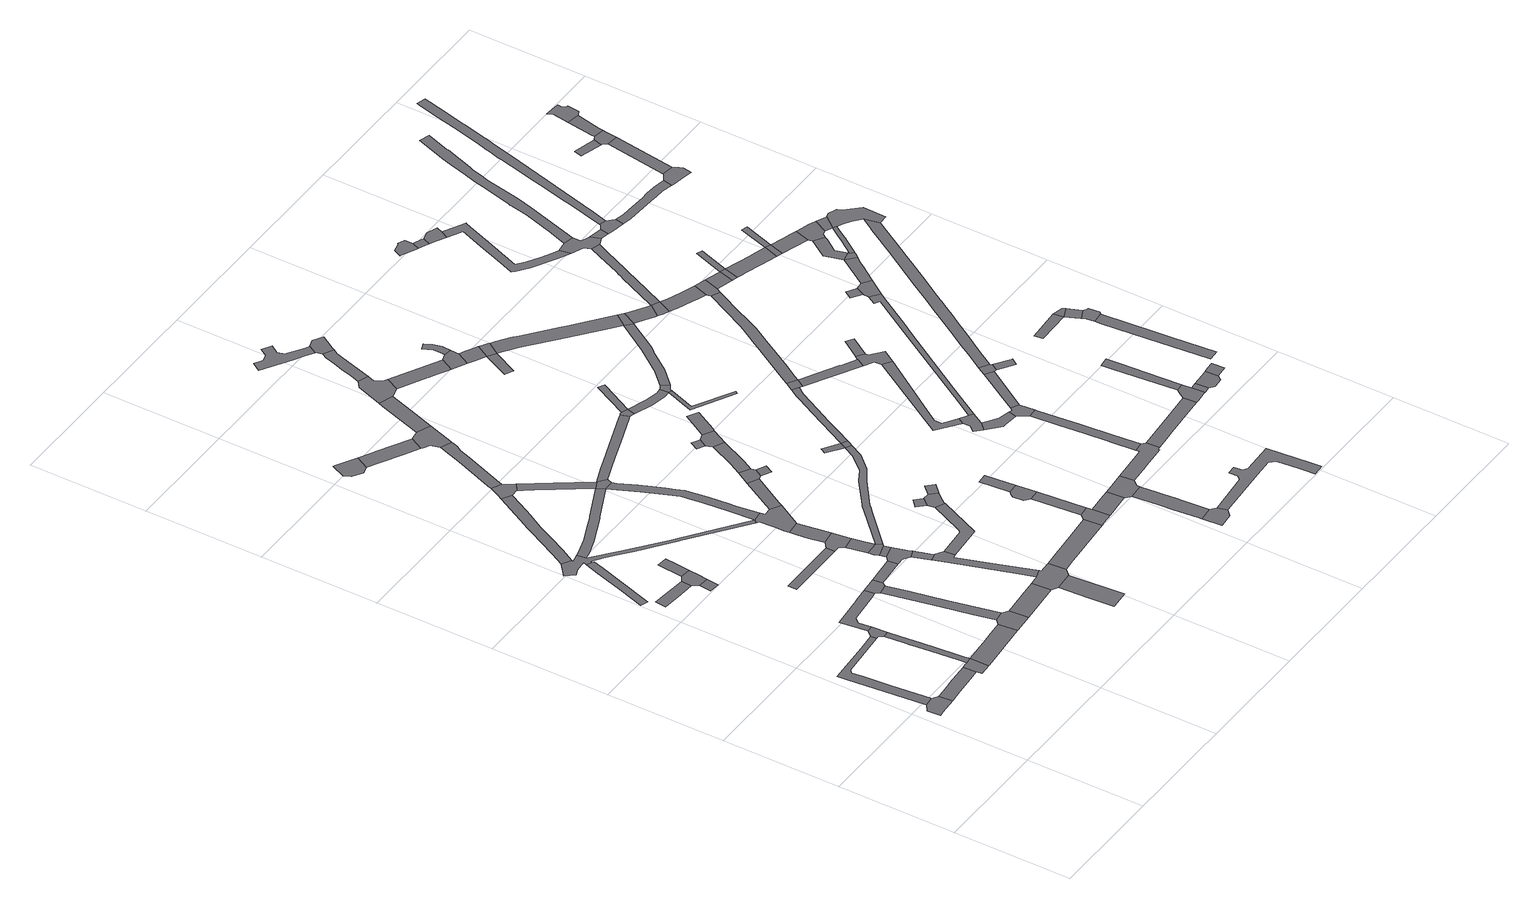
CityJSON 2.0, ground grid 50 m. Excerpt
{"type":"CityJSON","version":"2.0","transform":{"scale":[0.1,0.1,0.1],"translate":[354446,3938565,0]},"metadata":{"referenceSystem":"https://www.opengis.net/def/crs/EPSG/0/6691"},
"CityObjects":{
"road1":{"type":"Road","geometry":[{"type":"MultiSurface","lod":"1","boundaries":[[[0,1,2,3,4,5,6]]]}]},
"road2":{"type":"Road","attributes":{"RoadStructureAttribute.sectionType":"1"},"geometry":[{"type":"MultiSurface","lod":"1","boundaries":[[[7,8,9,10,4,3,11,12,13,14,15]]]}]},
"road3":{"type":"Road","attributes":{"RoadStructureAttribute.sectionType":"1"},"geometry":[{"type":"MultiSurface","lod":"1","boundaries":[[[16,17,18,19,20,6,5,21,22,23,24,25,26]]]}]},
"road4":{"type":"Road","geometry":[{"type":"MultiSurface","lod":"1","boundaries":[[[27,28,29,15,14,30,31,32]]]}]},
"road5":{"type":"Road","attributes":{"RoadStructureAttribute.sectionType":"1"},"geometry":[{"type":"MultiSurface","lod":"1","boundaries":[[[33,34,35,36,37,38,28,27,39,40,41,42,43,44]]]}]},
"road6":{"type":"Road","geometry":[{"type":"MultiSurface","lod":"1","boundaries":[[[45,44,43,46,47,16,26]]]}]},
"road7":{"type":"Road","attributes":{"RoadStructureAttribute.sectionType":"1"},"geometry":[{"type":"MultiSurface","lod":"1","boundaries":[[[48,49,50,51,52]]]}]},
"road8":{"type":"Road","attributes":{"RoadStructureAttribute.sectionType":"1"},"geometry":[{"type":"MultiSurface","lod":"1","boundaries":[[[53,54,55,56,57,58,59,60,61,62]]]}]},
"road9":{"type":"Road","attributes":{"RoadStructureAttribute.sectionType":"1"},"geometry":[{"type":"MultiSurface","lod":"1","boundaries":[[[63,64,65,66,67,68,69,70,27,32]]]}]},
"road10":{"type":"Road","attributes":{"RoadStructureAttribute.sectionType":"1"},"geometry":[{"type":"MultiSurface","lod":"1","boundaries":[[[71,72,73,74]]]}]},
"road11":{"type":"Road","attributes":{"RoadStructureAttribute.sectionType":"1"},"geometry":[{"type":"MultiSurface","lod":"1","boundaries":[[[46,75,76,77,78,79,80,81,82,83,84,47]]]}]},
"road12":{"type":"Road","geometry":[{"type":"MultiSurface","lod":"1","boundaries":[[[85,86,87,50,49,71,74]]]}]},
"road13":{"type":"Road","attributes":{"RoadStructureAttribute.sectionType":"1"},"geometry":[{"type":"MultiSurface","lod":"1","boundaries":[[[88,89,90,87,86]]]}]},
"road14":{"type":"Road","geometry":[{"type":"MultiSurface","lod":"1","boundaries":[[[91,92,93,66,65,94]]]}]},
"road15":{"type":"Road","attributes":{"RoadStructureAttribute.sectionType":"1"},"geometry":[{"type":"MultiSurface","lod":"1","boundaries":[[[95,96,97,93,92,98,99,100,101,102]]]}]},
"road16":{"type":"Road","attributes":{"RoadStructureAttribute.sectionType":"1"},"geometry":[{"type":"MultiSurface","lod":"1","boundaries":[[[103,104,105,106,107,108,109,110,111,112,113,114,115,116,117,118]]]}]},
"road17":{"type":"Road","geometry":[{"type":"MultiSurface","lod":"1","boundaries":[[[80,79,102,101,119,120]]]}]},
"road18":{"type":"Road","attributes":{"RoadStructureAttribute.sectionType":"1"},"geometry":[{"type":"MultiSurface","lod":"1","boundaries":[[[121,122,123,58,57,124,125,126,127,128,129,130,131,132,133,134,135,136,137,138,139,140,110,109,141]]]}]},
"road19":{"type":"Road","attributes":{"RoadStructureAttribute.sectionType":"1"},"geometry":[{"type":"MultiSurface","lod":"1","boundaries":[[[142,143,144,145]]]}]},
"road20":{"type":"Road","attributes":{"RoadStructureAttribute.sectionType":"1"},"geometry":[{"type":"MultiSurface","lod":"1","boundaries":[[[146,147,91,94,148]]]}]},
"road21":{"type":"Road","attributes":{"RoadStructureAttribute.sectionType":"1"},"geometry":[{"type":"MultiSurface","lod":"1","boundaries":[[[120,119,149,150]]]}]},
"road22":{"type":"Road","attributes":{"RoadStructureAttribute.sectionType":"1"},"geometry":[{"type":"MultiSurface","lod":"1","boundaries":[[[151,152,153,154,155,156,157,139,138,158,159,160,161,151,162,163,164,165,166,167,168,131,169,170,171,172,173,174,175,176,177,178,179,180,181,182,183]]]}]},
"road23":{"type":"Road","geometry":[{"type":"MultiSurface","lod":"1","boundaries":[[[184,185,186,187,188,189,190]]]}]},
"road24":{"type":"Road","geometry":[{"type":"MultiSurface","lod":"1","boundaries":[[[191,192,193,118,117,194,195]]]}]},
"road25":{"type":"Road","attributes":{"RoadStructureAttribute.sectionType":"1"},"geometry":[{"type":"MultiSurface","lod":"1","boundaries":[[[196,197,198,199,200]]]}]},
"road26":{"type":"Road","geometry":[{"type":"MultiSurface","lod":"1","boundaries":[[[149,201,202,203,204,205,206,207,150]]]}]},
"road27":{"type":"Road","attributes":{"RoadStructureAttribute.sectionType":"1"},"geometry":[{"type":"MultiSurface","lod":"1","boundaries":[[[208,209,207,206]]]}]},
"road28":{"type":"Road","geometry":[{"type":"MultiSurface","lod":"1","boundaries":[[[144,210,211,212,213,214,215,216,145]]]}]},
"road29":{"type":"Road","geometry":[{"type":"MultiSurface","lod":"1","boundaries":[[[217,218,219,220,209,208,221,222]]]}]},
"road30":{"type":"Road","attributes":{"RoadStructureAttribute.sectionType":"1"},"geometry":[{"type":"MultiSurface","lod":"1","boundaries":[[[223,212,211,224,217,222]]]}]},
"road31":{"type":"Road","geometry":[{"type":"MultiSurface","lod":"1","boundaries":[[[225,226,227,228,229,230,203,202]]]}]},
"road32":{"type":"Road","geometry":[{"type":"MultiSurface","lod":"1","boundaries":[[[200,199,231,232,233,234,235,236,237,146,148]]]}]},
"road33":{"type":"Road","attributes":{"RoadStructureAttribute.sectionType":"1"},"geometry":[{"type":"MultiSurface","lod":"1","boundaries":[[[238,239,240,241,242,243,244,227,226,245,246,247,236,235]]]}]},
"road34":{"type":"Road","attributes":{"RoadStructureAttribute.sectionType":"1"},"geometry":[{"type":"MultiSurface","lod":"1","boundaries":[[[248,249,216,215,250,251]]]}]},
"road35":{"type":"Road","attributes":{"RoadStructureAttribute.sectionType":"1"},"geometry":[{"type":"MultiSurface","lod":"1","boundaries":[[[252,253,254,152,255,256,195,194]]]}]},
"road36":{"type":"Road","attributes":{"RoadStructureAttribute.sectionType":"1"},"geometry":[{"type":"MultiSurface","lod":"1","boundaries":[[[257,258,259,260,261,262,188,187]]]}]},
"road37":{"type":"Road","attributes":{"RoadStructureAttribute.sectionType":"1"},"geometry":[{"type":"MultiSurface","lod":"1","boundaries":[[[263,264,265,266,267,268,269,270,271,272,273,274,192,191]]]}]},
"road38":{"type":"Road","geometry":[{"type":"MultiSurface","lod":"1","boundaries":[[[250,275,276,277,169,131,130,278,279,280,281,251]]]}]},
"road39":{"type":"Road","geometry":[{"type":"MultiSurface","lod":"1","boundaries":[[[282,255,152,151,183]]]}]},
"road40":{"type":"Road","geometry":[{"type":"MultiSurface","lod":"1","boundaries":[[[260,259,283,284,270,269,285,286,287,288]]]}]},
"road41":{"type":"Road","attributes":{"RoadStructureAttribute.sectionType":"1"},"geometry":[{"type":"MultiSurface","lod":"1","boundaries":[[[289,290,291,244,243,292,293]]]}]},
"road42":{"type":"Road","attributes":{"RoadStructureAttribute.sectionType":"1"},"geometry":[{"type":"MultiSurface","lod":"1","boundaries":[[[276,275,294,295,296]]]}]},
"road43":{"type":"Road","attributes":{"RoadStructureAttribute.sectionType":"1"},"geometry":[{"type":"MultiSurface","lod":"1","boundaries":[[[297,298,299,232,231,300,301,302]]]}]},
"road44":{"type":"Road","geometry":[{"type":"MultiSurface","lod":"1","boundaries":[[[303,304,305,296,295,306]]]}]},
"road45":{"type":"Road","attributes":{"RoadStructureAttribute.sectionType":"1"},"geometry":[{"type":"MultiSurface","lod":"1","boundaries":[[[287,307,308,309,310,288]]]}]},
"road46":{"type":"Road","attributes":{"RoadStructureAttribute.sectionType":"1"},"geometry":[{"type":"MultiSurface","lod":"1","boundaries":[[[221,311,312,313,314,315,316,317,318,319,320,321,322,323,324,325,326,327,222]]]}]},
"road47":{"type":"Road","geometry":[{"type":"MultiSurface","lod":"1","boundaries":[[[328,329,330,331]]]}]},
"road48":{"type":"Road","attributes":{"RoadStructureAttribute.sectionType":"1"},"geometry":[{"type":"MultiSurface","lod":"1","boundaries":[[[332,333,334,335,336,255,282,337,338,339,340,341,342,343]]]}]},
"road49":{"type":"Road","geometry":[{"type":"MultiSurface","lod":"1","boundaries":[[[344,345,303,306]]]}]},
"road50":{"type":"Road","geometry":[{"type":"MultiSurface","lod":"1","boundaries":[[[346,331,330,289,293,347,348,349]]]}]},
"road51":{"type":"Road","attributes":{"RoadStructureAttribute.sectionType":"1"},"geometry":[{"type":"MultiSurface","lod":"1","boundaries":[[[350,351,305,304,352,353,354,355]]]}]},
"road52":{"type":"Road","attributes":{"RoadStructureAttribute.sectionType":"1"},"geometry":[{"type":"MultiSurface","lod":"1","boundaries":[[[356,357,346,349]]]}]},
"road53":{"type":"Road","geometry":[{"type":"MultiSurface","lod":"1","boundaries":[[[358,359,360,361,362,297,302]]]}]},
"road54":{"type":"Road","geometry":[{"type":"MultiSurface","lod":"1","boundaries":[[[363,364,309,308,365,366,367,368,369]]]}]},
"road55":{"type":"Road","geometry":[{"type":"MultiSurface","lod":"1","boundaries":[[[370,371,372,373]]]}]},
"road56":{"type":"Road","attributes":{"RoadStructureAttribute.sectionType":"1"},"geometry":[{"type":"MultiSurface","lod":"1","boundaries":[[[374,362,361,375]]]}]},
"road57":{"type":"Road","geometry":[{"type":"MultiSurface","lod":"1","boundaries":[[[372,355,354,376,377,373]]]}]},
"road58":{"type":"Road","attributes":{"RoadStructureAttribute.sectionType":"1"},"geometry":[{"type":"MultiSurface","lod":"1","boundaries":[[[378,379,380,381,382,374,375]]]}]},
"road59":{"type":"Road","attributes":{"RoadStructureAttribute.sectionType":"1"},"geometry":[{"type":"MultiSurface","lod":"1","boundaries":[[[383,360,359,384,385,386]]]}]},
"road60":{"type":"Road","attributes":{"RoadStructureAttribute.sectionType":"1"},"geometry":[{"type":"MultiSurface","lod":"1","boundaries":[[[378,387,388,379]]]}]},
"road61":{"type":"Road","attributes":{"RoadStructureAttribute.sectionType":"1"},"geometry":[{"type":"MultiSurface","lod":"1","boundaries":[[[389,390,391,392,393,394,395,396,397,398,399,400,401]]]}]},
"road62":{"type":"Road","attributes":{"RoadStructureAttribute.sectionType":"1"},"geometry":[{"type":"MultiSurface","lod":"1","boundaries":[[[402,403,404,405,406,407,408,409,410,411,363,369]]]}]},
"road63":{"type":"Road","geometry":[{"type":"MultiSurface","lod":"1","boundaries":[[[412,413,414,415,332,343]]]}]},
"road64":{"type":"Road","geometry":[{"type":"MultiSurface","lod":"1","boundaries":[[[416,417,418,320]]]}]},
"road65":{"type":"Road","geometry":[{"type":"MultiSurface","lod":"1","boundaries":[[[419,420,421,422,423,424]]]}]},
"road66":{"type":"Road","attributes":{"RoadStructureAttribute.sectionType":"1"},"geometry":[{"type":"MultiSurface","lod":"1","boundaries":[[[366,365,425,426,427,428,429,430]]]}]},
"road67":{"type":"Road","attributes":{"RoadStructureAttribute.sectionType":"1"},"geometry":[{"type":"MultiSurface","lod":"1","boundaries":[[[376,431,432,433,434,377]]]}]},
"road68":{"type":"Road","attributes":{"RoadStructureAttribute.sectionType":"1"},"geometry":[{"type":"MultiSurface","lod":"1","boundaries":[[[419,435,436,437,438,439,440,441,442,443,444,445,420]]]}]},
"road69":{"type":"Road","geometry":[{"type":"MultiSurface","lod":"1","boundaries":[[[416,320,319,446,447,448]]]}]},
"road70":{"type":"Road","geometry":[{"type":"MultiSurface","lod":"1","boundaries":[[[449,450,451,452,414,413]]]}]},
"road71":{"type":"Road","geometry":[{"type":"MultiSurface","lod":"1","boundaries":[[[385,442,441,453,454,455,456,386]]]}]},
"road72":{"type":"Road","geometry":[{"type":"MultiSurface","lod":"1","boundaries":[[[457,407,406,458,459,460,461,462,389,401]]]}]},
"road73":{"type":"Road","attributes":{"RoadStructureAttribute.sectionType":"1"},"geometry":[{"type":"MultiSurface","lod":"1","boundaries":[[[412,463,464,465,466,467,468,413]]]}]},
"road74":{"type":"Road","geometry":[{"type":"MultiSurface","lod":"1","boundaries":[[[429,469,470,471,472,430]]]}]},
"road75":{"type":"Road","attributes":{"RoadStructureAttribute.sectionType":"1"},"geometry":[{"type":"MultiSurface","lod":"1","boundaries":[[[473,474,475,476,477,465]]]}]},
"road76":{"type":"Road","geometry":[{"type":"MultiSurface","lod":"1","boundaries":[[[471,478,479,480,481,482,483,472]]]}]},
"road77":{"type":"Road","attributes":{"RoadStructureAttribute.sectionType":"1"},"geometry":[{"type":"MultiSurface","lod":"1","boundaries":[[[484,485,486,470,469,487,488,489,490]]]}]},
"road78":{"type":"Road","attributes":{"RoadStructureAttribute.sectionType":"1"},"geometry":[{"type":"MultiSurface","lod":"1","boundaries":[[[491,492,493,494,495,496,497,498,499,500,501,502,503,504,416,448]]]}]},
"road79":{"type":"Road","geometry":[{"type":"MultiSurface","lod":"1","boundaries":[[[505,466,465,477,506,507,508]]]}]},
"road80":{"type":"Road","geometry":[{"type":"MultiSurface","lod":"1","boundaries":[[[509,510,490,489,511,512]]]}]},
"road81":{"type":"Road","attributes":{"RoadStructureAttribute.sectionType":"1"},"geometry":[{"type":"MultiSurface","lod":"1","boundaries":[[[423,513,514,515,516,517,518,519,520,521,522,523,524,525,526,527,528,424]]]}]},
"road82":{"type":"Road","geometry":[{"type":"MultiSurface","lod":"1","boundaries":[[[529,530,531,455,454,532,533,534,535,536,537,538,539,540]]]}]},
"road83":{"type":"Road","geometry":[{"type":"MultiSurface","lod":"1","boundaries":[[[541,542,543,544,545,546,547,548]]]}]},
"road84":{"type":"Road","attributes":{"RoadStructureAttribute.sectionType":"1"},"geometry":[{"type":"MultiSurface","lod":"1","boundaries":[[[545,549,550,551,552,553,554,555,546]]]}]},
"road85":{"type":"Road","geometry":[{"type":"MultiSurface","lod":"1","boundaries":[[[556,557,498,497,558]]]}]},
"road86":{"type":"Road","attributes":{"RoadStructureAttribute.sectionType":"1"},"geometry":[{"type":"MultiSurface","lod":"1","boundaries":[[[511,489,559,560,561,511,562,563,564,565,566,567,568,569,570,571,572,573,574,575,576,577,512]]]}]},
"road87":{"type":"Road","attributes":{"RoadStructureAttribute.sectionType":"1"},"geometry":[{"type":"MultiSurface","lod":"1","boundaries":[[[507,578,579,580,581,582,583,584,569,585,586,587,508]]]}]},
"road88":{"type":"Road","attributes":{"RoadStructureAttribute.sectionType":"1"},"geometry":[{"type":"MultiSurface","lod":"1","boundaries":[[[539,588,589,590,591,592,593,594,595,596,597,598,599,540]]]}]},
"road89":{"type":"Road","attributes":{"RoadStructureAttribute.sectionType":"1"},"geometry":[{"type":"MultiSurface","lod":"1","boundaries":[[[600,601,542,541,602,603,604,605,606]]]}]},
"road90":{"type":"Road","geometry":[{"type":"MultiSurface","lod":"1","boundaries":[[[607,608,552,551,595,594,609]]]}]},
"road91":{"type":"Road","attributes":{"RoadStructureAttribute.sectionType":"1"},"geometry":[{"type":"MultiSurface","lod":"1","boundaries":[[[610,611,612,613,614,615,556,558]]]}]},
"road92":{"type":"Road","attributes":{"RoadStructureAttribute.sectionType":"1"},"geometry":[{"type":"MultiSurface","lod":"1","boundaries":[[[537,616,617,618,619,620,621,622,623,624,625,626,538]]]}]},
"road93":{"type":"Road","attributes":{"RoadStructureAttribute.sectionType":"1"},"geometry":[{"type":"MultiSurface","lod":"1","boundaries":[[[627,607,609,628,629]]]}]},
"road94":{"type":"Road","geometry":[{"type":"MultiSurface","lod":"1","boundaries":[[[630,570,569,584,631]]]}]},
"road95":{"type":"Road","attributes":{"RoadStructureAttribute.sectionType":"1"},"geometry":[{"type":"MultiSurface","lod":"1","boundaries":[[[632,633,634,635,636,637,557,556,638,639,640,641,642,643,644,645,646]]]}]},
"road96":{"type":"Road","geometry":[{"type":"MultiSurface","lod":"1","boundaries":[[[647,648,600,606,649,650,651,652,653,654,611,610]]]}]},
"road97":{"type":"Road","attributes":{"RoadStructureAttribute.sectionType":"1"},"geometry":[{"type":"MultiSurface","lod":"1","boundaries":[[[655,656,657,658,659,660,661,662,630,631]]]}]},
"road98":{"type":"Road","geometry":[{"type":"MultiSurface","lod":"1","boundaries":[[[652,663,664,653]]]}]},
"road99":{"type":"Road","geometry":[{"type":"MultiSurface","lod":"1","boundaries":[[[629,628,665,666,667,668,669]]]}]},
"road100":{"type":"Road","geometry":[{"type":"MultiSurface","lod":"1","boundaries":[[[659,658,670,671,672]]]}]},
"road101":{"type":"Road","attributes":{"RoadStructureAttribute.sectionType":"1"},"geometry":[{"type":"MultiSurface","lod":"1","boundaries":[[[547,673,674,675,676,677,678,679,680,681,682,683,548]]]}]},
"road102":{"type":"Road","geometry":[{"type":"MultiSurface","lod":"1","boundaries":[[[684,685,686,687,666,665]]]}]},
"road103":{"type":"Road","geometry":[{"type":"MultiSurface","lod":"1","boundaries":[[[688,623,622,689,690,691,692,693,694,695]]]}]},
"road104":{"type":"Road","attributes":{"RoadStructureAttribute.sectionType":"1"},"geometry":[{"type":"MultiSurface","lod":"1","boundaries":[[[696,697,698,699,672,671,700,701,702,703,704,705,706]]]}]},
"road105":{"type":"Road","geometry":[{"type":"MultiSurface","lod":"1","boundaries":[[[707,708,709,710,711,712,713,714,715,716]]]}]},
"road106":{"type":"Road","attributes":{"RoadStructureAttribute.sectionType":"1"},"geometry":[{"type":"MultiSurface","lod":"1","boundaries":[[[693,692,717,718]]]}]},
"road107":{"type":"Road","attributes":{"RoadStructureAttribute.sectionType":"1"},"geometry":[{"type":"MultiSurface","lod":"1","boundaries":[[[694,719,720,721,722,723,724,695]]]}]},
"road108":{"type":"Road","attributes":{"RoadStructureAttribute.sectionType":"1"},"geometry":[{"type":"MultiSurface","lod":"1","boundaries":[[[725,726,711,710,727,728,729]]]}]},
"road109":{"type":"Road","geometry":[{"type":"MultiSurface","lod":"1","boundaries":[[[717,730,731,732,733,734,735,718]]]}]},
"road110":{"type":"Road","attributes":{"RoadStructureAttribute.sectionType":"1"},"geometry":[{"type":"MultiSurface","lod":"1","boundaries":[[[736,737,738,739,740,741,742,659,672,743,744,745,746,747]]]}]},
"road111":{"type":"Road","geometry":[{"type":"MultiSurface","lod":"1","boundaries":[[[645,748,749,750,696,706,646]]]}]},
"road112":{"type":"Road","geometry":[{"type":"MultiSurface","lod":"1","boundaries":[[[728,751,752,753,754,755,756,729]]]}]},
"road113":{"type":"Road","attributes":{"RoadStructureAttribute.sectionType":"1"},"geometry":[{"type":"MultiSurface","lod":"1","boundaries":[[[757,758,759,760,761,762,763,764,765,766,767,768,753,752,769,770,771,772,773,774,775,776,777]]]}]},
"road114":{"type":"Road","attributes":{"RoadStructureAttribute.sectionType":"1"},"geometry":[{"type":"MultiSurface","lod":"1","boundaries":[[[778,779,780,734,733]]]}]},
"road115":{"type":"Road","attributes":{"RoadStructureAttribute.sectionType":"1"},"geometry":[{"type":"MultiSurface","lod":"1","boundaries":[[[748,781,782,783,749]]]}]},
"road116":{"type":"Road","geometry":[{"type":"MultiSurface","lod":"1","boundaries":[[[782,781,784,785]]]}]},
"road117":{"type":"Road","geometry":[{"type":"MultiSurface","lod":"1","boundaries":[[[786,787,788,789]]]}]},
"road118":{"type":"Road","geometry":[{"type":"MultiSurface","lod":"1","boundaries":[[[790,791,792,793,794,795,757,777,796,736,747]]]}]},
"road119":{"type":"Road","geometry":[{"type":"MultiSurface","lod":"1","boundaries":[[[797,798,799,800]]]}]},
"road120":{"type":"Road","geometry":[{"type":"MultiSurface","lod":"1","boundaries":[[[801,802,782,785]]]}]},
"road121":{"type":"Road","geometry":[{"type":"MultiSurface","lod":"1","boundaries":[[[678,677,803,804,786,789]]]}]},
"road122":{"type":"Road","attributes":{"RoadStructureAttribute.sectionType":"1"},"geometry":[{"type":"MultiSurface","lod":"1","boundaries":[[[805,806,807,808,809,810,811,812,813]]]}]},
"road123":{"type":"Road","attributes":{"RoadStructureAttribute.sectionType":"1"},"geometry":[{"type":"MultiSurface","lod":"1","boundaries":[[[668,814,815,816,817,818,819,820,821,822,823,824,825,826,827,828,829,830,831,832,833,834,835,836,837,838,839,840,841,842,843,669]]]}]},
"road124":{"type":"Road","attributes":{"RoadStructureAttribute.sectionType":"1"},"geometry":[{"type":"MultiSurface","lod":"1","boundaries":[[[784,844,845,846,847,848,849,850,785]]]}]},
"road125":{"type":"Road","attributes":{"RoadStructureAttribute.sectionType":"1"},"geometry":[{"type":"MultiSurface","lod":"1","boundaries":[[[851,852,792,791]]]}]},
"road126":{"type":"Road","geometry":[{"type":"MultiSurface","lod":"1","boundaries":[[[853,800,799,854]]]}]},
"road127":{"type":"Road","attributes":{"RoadStructureAttribute.sectionType":"1"},"geometry":[{"type":"MultiSurface","lod":"1","boundaries":[[[799,855,856,854]]]}]},
"road128":{"type":"Road","geometry":[{"type":"MultiSurface","lod":"1","boundaries":[[[857,858,856,855,859,810,809,860]]]}]},
"road129":{"type":"Road","attributes":{"RoadStructureAttribute.sectionType":"1"},"geometry":[{"type":"MultiSurface","lod":"1","boundaries":[[[804,803,861,862,863,864]]]}]},
"road130":{"type":"Road","geometry":[{"type":"MultiSurface","lod":"1","boundaries":[[[865,852,851,866,867,868,869,870]]]}]},
"road131":{"type":"Road","geometry":[{"type":"MultiSurface","lod":"1","boundaries":[[[871,848,847,872]]]}]},
"road132":{"type":"Road","geometry":[{"type":"MultiSurface","lod":"1","boundaries":[[[863,873,874,875,876,877,878,864]]]}]},
"road133":{"type":"Road","geometry":[{"type":"MultiSurface","lod":"1","boundaries":[[[879,880,848,871]]]}]},
"road134":{"type":"Road","attributes":{"RoadStructureAttribute.sectionType":"1"},"geometry":[{"type":"MultiSurface","lod":"1","boundaries":[[[872,881,882,883,884,885,886,871]]]}]},
"road135":{"type":"Road","attributes":{"RoadStructureAttribute.sectionType":"1"},"geometry":[{"type":"MultiSurface","lod":"1","boundaries":[[[878,887,888,889,890,891,892,864]]]}]},
"road136":{"type":"Road","attributes":{"RoadStructureAttribute.sectionType":"1"},"geometry":[{"type":"MultiSurface","lod":"1","boundaries":[[[893,894,895,896,897,898,899,900,901,902,903,904,905,906,907,908,909,910,911,912,913,914,915,916,795,794]]]}]},
"road137":{"type":"Road","attributes":{"RoadStructureAttribute.sectionType":"1"},"geometry":[{"type":"MultiSurface","lod":"1","boundaries":[[[917,918,919,920,877,876,921,922,923,924,925]]]}]},
"road138":{"type":"Road","attributes":{"RoadStructureAttribute.sectionType":"1"},"geometry":[{"type":"MultiSurface","lod":"1","boundaries":[[[926,927,928,929,930,931,932,933,934,935,936,937,938,939,940,941,942,868,867]]]}]},
"road139":{"type":"Road","geometry":[{"type":"MultiSurface","lod":"1","boundaries":[[[943,944,945,884,883,890,889,946,947,948]]]}]},
"road140":{"type":"Road","geometry":[{"type":"MultiSurface","lod":"1","boundaries":[[[949,917,950,951,943,948]]]}]},
"road141":{"type":"Road","attributes":{"RoadStructureAttribute.sectionType":"1"},"geometry":[{"type":"MultiSurface","lod":"1","boundaries":[[[869,952,953,954,955,956,957,958,959,960,961,962,963,964,965,966,967,968,969,970,971,972,973,974,975,976,977,978,979,980,981,982,983,984,985,986,987,870]]]}]},
"road142":{"type":"Road","geometry":[{"type":"MultiSurface","lod":"1","boundaries":[[[988,989,990,991,950,917,925,992,993,994,995,832,831,996]]]}]},
"road143":{"type":"Road","geometry":[{"type":"MultiSurface","lod":"1","boundaries":[[[997,998,999,1000,932,931,1001,1002,1003,1004]]]}]},
"road144":{"type":"Road","geometry":[{"type":"MultiSurface","lod":"1","boundaries":[[[1005,1006,1007,1008]]]}]},
"road145":{"type":"Road","attributes":{"RoadStructureAttribute.sectionType":"1"},"geometry":[{"type":"MultiSurface","lod":"1","boundaries":[[[1009,999,998,1010]]]}]},
"road146":{"type":"Road","geometry":[{"type":"MultiSurface","lod":"1","boundaries":[[[1011,1009,1010,1012,1013,1014,1005,1008]]]}]},
"road147":{"type":"Road","attributes":{"RoadStructureAttribute.sectionType":"1"},"geometry":[{"type":"MultiSurface","lod":"1","boundaries":[[[1015,1016,1014,1013,1017,1018]]]}]},
"road148":{"type":"Road","geometry":[{"type":"MultiSurface","lod":"1","boundaries":[[[1019,1020,1021,1015,1018,1022,1023,1024,1025,1026]]]}]}
},
"vertices":[
[47,463,0],[52,408,0],[71,410,0],[146,416,0],[141,472,0],[117,488,0],[76,484,0],
[229,480,0],[210,478,0],[185,476,0],[178,475,0],[206,422,0],[288,429,0],[320,433,0],[336,435,0],[332,488,0],
[303,869,0],[227,863,0],[41,848,0],[45,807,0],[59,657,0],[101,657,0],[91,769,0],[86,816,0],[99,828,0],[226,839,0],[305,846,0],
[391,495,0],[363,491,0],[350,490,0],[338,430,0],[340,410,0],[389,414,0],
[338,744,0],[340,723,0],[343,694,0],[352,603,0],[360,518,0],[361,512,0],[387,518,0],[384,555,0],[370,701,0],[366,747,0],[357,831,0],[330,828,0],
[317,847,0],[351,897,0],[325,895,0],
[121,1589,0],[200,1581,0],[205,1626,0],[53,1642,0],[49,1596,0],
[37,1667,0],[87,1821,0],[115,1911,0],[130,1957,0],[123,1962,0],[99,1970,0],[80,1911,0],[55,1833,0],[43,1792,0],[5,1677,0],
[412,416,0],[599,433,0],[620,435,0],[613,514,0],[553,508,0],[495,503,0],[464,501,0],[415,496,0],
[220,1558,0],[214,1506,0],[259,1502,0],[265,1553,0],
[345,950,0],[361,970,0],[364,973,0],[495,988,0],[523,991,0],[519,1034,0],[453,1028,0],[451,1027,0],[340,1014,0],[312,1011,0],
[269,1598,0],[273,1637,0],[229,1642,0],
[280,1701,0],[284,1746,0],[239,1750,0],
[699,522,0],[677,539,0],[632,532,0],[706,442,0],
[545,941,0],[587,744,0],[612,626,0],[649,665,0],[631,748,0],[600,890,0],[580,982,0],[538,975,0],
[209,2350,0],[177,2291,0],[166,2271,0],[106,2151,0],[103,2145,0],[86,2112,0],[54,2052,0],[94,2031,0],[126,2091,0],[163,2165,0],[197,2233,0],[214,2265,0],[232,2298,0],[269,2367,0],[297,2418,0],[257,2440,0],
[589,1000,0],[585,1040,0],
[30,1973,0],[53,1983,0],[105,1988,0],[126,1969,0],[168,1940,0],[208,1908,0],[261,1865,0],[398,1759,0],[403,1756,0],[639,1578,0],[649,1592,0],[408,1771,0],[382,1790,0],[237,1908,0],[140,1986,0],[133,1991,0],[132,1992,0],[133,1993,0],[126,2030,0],[90,2024,0],[1,2007,0],
[390,1283,0],[390,1245,0],[652,1246,0],[652,1284,0],
[880,539,0],[804,532,0],[887,458,0],
[713,1011,0],[709,1053,0],
[511,2149,0],[493,2182,0],[345,2113,0],[337,2109,0],[278,2084,0],[214,2056,0],[148,2035,0],[162,2000,0],[227,2021,0],[352,2075,0],[361,2079,0],[539,2090,0],[566,2032,0],[597,1953,0],[621,1891,0],[625,1866,0],[634,1805,0],[644,1696,0],[695,1598,0],[693,1612,0],[682,1696,0],[680,1719,0],[671,1809,0],[664,1858,0],[658,1901,0],[645,1934,0],[631,1968,0],[607,2030,0],[600,2049,0],[593,2062,0],[559,2134,0],[555,2143,0],[552,2150,0],
[61,3001,0],[74,2973,0],[117,2947,0],[147,2955,0],[178,3012,0],[96,3057,0],[87,3061,0],
[328,2484,0],[288,2504,0],[270,2465,0],[329,2420,0],[359,2441,0],
[920,318,0],[929,212,0],[1009,218,0],[990,449,0],[912,442,0],
[744,1014,0],[774,995,0],[806,1006,0],[799,1026,0],[793,1045,0],[781,1085,0],[726,1069,0],
[774,1111,0],[719,1095,0],
[676,1246,0],[691,1226,0],[748,1237,0],[743,1266,0],[742,1272,0],[736,1313,0],[676,1304,0],
[709,1138,0],[710,1131,0],[711,1127,0],[713,1114,0],[784,1122,0],[766,1141,0],
[751,1221,0],[707,1146,0],
[798,921,0],[799,919,0],[832,930,0],[830,935,0],[817,974,0],[815,978,0],
[1016,475,0],[1011,551,0],[976,548,0],[961,547,0],[959,555,0],[923,543,0],[908,541,0],
[954,568,0],[913,688,0],[883,780,0],[879,791,0],[855,861,0],[870,863,0],[865,908,0],[822,850,0],[844,783,0],[898,618,0],
[660,1414,0],[664,1368,0],[715,1451,0],[657,1446,0],
[343,2400,0],[390,2332,0],[410,2304,0],[527,2199,0],[438,2327,0],
[195,2929,0],[286,2879,0],[347,2846,0],[378,2903,0],[244,2976,0],[226,2986,0],
[347,2533,0],[399,2669,0],[415,2719,0],[418,2723,0],[430,2743,0],[437,2764,0],[439,2771,0],[392,2789,0],[374,2736,0],[356,2685,0],[303,2544,0],[296,2523,0],
[774,1554,0],[731,1579,0],[698,1577,0],[650,1570,0],[653,1515,0],[654,1493,0],[655,1467,0],
[561,2173,0],
[355,2841,0],[381,2827,0],[442,2777,0],[478,2885,0],[479,2887,0],[418,2908,0],
[1065,1073,0],[1002,935,0],[994,920,0],[1024,877,0],[1104,1056,0],
[784,1572,0],[860,1705,0],[816,1730,0],
[1296,576,0],[1182,566,0],[1074,556,0],[1032,477,0],[1054,479,0],[1303,502,0],
[899,1745,0],[893,1764,0],[850,1789,0],[879,1711,0],
[526,3025,0],[550,3096,0],[488,3116,0],[481,3096,0],
[917,1252,0],[941,1275,0],[948,1282,0],[1062,1369,0],[1086,1383,0],[1120,1404,0],[1176,1467,0],[1181,1473,0],[1208,1525,0],[1182,1538,0],[1156,1488,0],[1098,1422,0],[1046,1392,0],[938,1309,0],[930,1303,0],[924,1297,0],[913,1286,0],
[1058,1165,0],[1029,1137,0],[1060,1105,0],[1085,1137,0],
[904,2336,0],[892,2332,0],[695,2261,0],[640,2241,0],[603,2228,0],[567,2175,0],[581,2180,0],[639,2202,0],[710,2227,0],[768,2248,0],[905,2297,0],[916,2301,0],
[919,1689,0],[938,1724,0],
[1115,1136,0],[1107,1064,0],[1125,1088,0],[1144,1108,0],
[878,1838,0],[865,1817,0],[917,1806,0],[922,1816,0],[972,1927,0],[927,1948,0],
[1180,1144,0],[1150,1173,0],
[1319,504,0],[1368,508,0],[1362,582,0],[1360,604,0],[1315,599,0],
[555,3248,0],[527,3227,0],[593,3106,0],[623,3164,0],[607,3173,0],[590,3206,0],[599,3234,0],
[905,2028,0],[886,1993,0],[917,1976,0],[938,2011,0],
[1295,803,0],[1340,807,0],
[1010,1995,0],[966,2019,0],
[1332,893,0],[1287,890,0],[1280,882,0],[1268,867,0],[1272,822,0],
[1450,590,0],[1478,519,0],[1483,518,0],[1477,593,0],
[1320,1021,0],[1275,1017,0],
[633,3508,0],[619,3515,0],[547,3562,0],[540,3591,0],[561,3624,0],[523,3648,0],[502,3615,0],[474,3608,0],[440,3629,0],[416,3591,0],[533,3516,0],[575,3493,0],[612,3472,0],
[626,3322,0],[644,3381,0],[648,3395,0],[650,3400,0],[663,3421,0],[622,3445,0],[609,3422,0],[595,3376,0],[582,3334,0],[568,3287,0],
[936,2295,0],[946,2329,0],[919,2339,0],[911,2339,0],
[1195,1564,0],[1131,1608,0],[1116,1585,0],
[1593,219,0],[1531,213,0],[1539,131,0],[1600,137,0],[1625,162,0],[1616,201,0],
[711,3045,0],[713,3043,0],[743,3028,0],[782,3007,0],[798,2999,0],[828,3055,0],
[1015,2004,0],[1069,2101,0],[1025,2125,0],[992,2065,0],
[1591,234,0],[1585,307,0],[1583,332,0],[1581,362,0],[1576,414,0],[1574,439,0],[1568,504,0],[1505,500,0],[1515,383,0],[1520,329,0],[1530,229,0],
[1214,1536,0],[1218,1544,0],[1221,1551,0],
[1016,2466,0],[1021,2477,0],[995,2490,0],[991,2483,0],
[1568,519,0],[1587,542,0],[1582,602,0],[1533,597,0],
[614,3471,0],[670,3434,0],[691,3469,0],[707,3495,0],[666,3519,0],[653,3515,0],
[1015,2266,0],[1083,2254,0],[1109,2256,0],[1106,2292,0],[1085,2290,0],[1029,2301,0],
[857,2968,0],[888,3025,0],[890,3061,0],[855,3064,0],
[1065,2135,0],[1239,2041,0],[1244,2051,0],[1083,2142,0],[1123,2250,0],
[893,3099,0],[883,3137,0],[866,3165,0],[840,3155,0],[857,3114,0],[858,3075,0],
[948,2993,0],[943,2996,0],[916,3011,0],[886,2953,0],[914,2938,0],[930,2929,0],[962,2986,0],
[1252,1614,0],[1281,1671,0],[1319,1745,0],[1366,1836,0],[1371,1843,0],[1378,1853,0],[1388,1868,0],[1362,1884,0],[1343,1851,0],[1338,1841,0],[1332,1830,0],[1290,1748,0],[1257,1684,0],[1198,1569,0],
[1110,2293,0],[1127,2260,0],[1147,2272,0],[1128,2304,0],
[997,2965,0],[976,2978,0],[964,2909,0],[1001,2962,0],
[1858,179,0],[1938,184,0],[1961,162,0],[1969,71,0],[1971,53,0],[1975,4,0],[2023,8,0],[2019,57,0],[2005,235,0],[1869,228,0],[1851,241,0],[1846,277,0],[1812,275,0],[1811,274,0],[1813,237,0],[1798,220,0],
[1742,617,0],[1711,613,0],[1655,608,0],[1676,550,0],[1682,551,0],[1747,556,0],[1788,560,0],[1787,566,0],[1801,567,0],[1795,622,0],[1780,635,0],[1740,631,0],
[1551,1277,0],[1533,1249,0],[1535,1219,0],[1513,1192,0],[1542,1165,0],[1571,1196,0],[1601,1246,0],[1583,1257,0],
[1597,1115,0],[1611,1114,0],[1670,1108,0],[1679,1142,0],[1635,1153,0],[1631,1154,0],[1591,1182,0],
[1422,1896,0],[1384,1919,0],[1402,1861,0],
[878,2818,0],[901,2807,0],[911,2802,0],[987,2893,0],[1014,2874,0],[1038,2857,0],[1059,2840,0],[1154,2763,0],[1183,2739,0],[1309,2635,0],[1350,2602,0],[1389,2655,0],[1239,2777,0],[1223,2790,0],[1097,2892,0],[1077,2908,0],[1070,2914,0],[1051,2927,0],[1021,2949,0],
[1150,2274,0],[1211,2338,0],[1212,2339,0],[1280,2430,0],[1281,2429,0],[1296,2448,0],[1379,2577,0],[1265,2472,0],[1182,2361,0],[1180,2359,0],
[1775,700,0],[1762,847,0],[1757,894,0],[1752,949,0],[1749,980,0],[1741,1064,0],[1740,1069,0],[1701,1065,0],[1712,946,0],[1721,843,0],[1730,748,0],[1731,737,0],
[1665,1685,0],[1439,1319,0],[1492,1315,0],[1492,1332,0],[1492,1348,0],[1529,1404,0],[1701,1661,0],
[1703,1152,0],[1694,1138,0],[1733,1134,0],
[1620,1738,0],[1641,1774,0],[1586,1805,0],[1576,1810,0],[1455,1877,0],[1441,1885,0],
[1852,572,0],[1914,578,0],[1917,579,0],[1937,580,0],[1971,583,0],[2070,591,0],[2094,593,0],[2090,649,0],[1966,638,0],[1875,629,0],[1859,628,0],
[1736,1207,0],[1850,1316,0],[1815,1337,0],
[1410,2639,0],[1381,2579,0],
[1575,2242,0],[1557,2208,0],[1516,2141,0],[1504,2121,0],[1430,1995,0],[1396,1940,0],[1435,1916,0],[1469,1971,0],[1543,2098,0],[1554,2116,0],[1595,2185,0],[1632,2262,0],[1638,2276,0],[1703,2408,0],[1667,2426,0],
[1662,1714,0],[1663,1710,0],[1728,1703,0],[1736,1715,0],[1686,1754,0],[1684,1768,0],[1651,1790,0],[1650,1788,0],
[1385,2576,0],[1418,2555,0],[1455,2533,0],[1462,2529,0],[1503,2581,0],[1487,2591,0],[1452,2611,0],[1417,2634,0],
[1736,1849,0],[1706,1870,0],
[1862,1315,0],[1881,1343,0],[1875,1347,0],[1874,1351,0],[1837,1374,0],
[1486,2516,0],[1508,2506,0],[1536,2565,0],
[1689,1390,0],[1873,1688,0],[1910,1746,0],[1990,1876,0],[2010,1906,0],[1970,1934,0],[1950,1898,0],[1971,1886,0],[1897,1766,0],[1851,1690,0],[1630,1333,0],
[1928,1270,0],[1943,1293,0],[1946,1297,0],[1943,1299,0],
[2108,677,0],[2104,594,0],[2107,594,0],[2155,599,0],[2160,599,0],[2155,654,0],[2152,694,0],[2117,691,0],
[1684,2507,0],[1626,2527,0],[1595,2539,0],[1567,2551,0],[1535,2494,0],[1540,2492,0],[1570,2479,0],[1602,2466,0],[1628,2457,0],[1655,2447,0],[1663,2444,0],
[1256,3511,0],[1263,3508,0],[1319,3482,0],[1327,3479,0],[1342,3511,0],[1341,3517,0],[1340,3544,0],[1311,3557,0],[1309,3553,0],[1272,3544,0],
[2189,602,0],[2184,657,0],
[2146,785,0],[2134,952,0],[2130,1007,0],[2088,1003,0],[2092,954,0],[2105,819,0],
[1378,3495,0],[1351,3507,0],[1370,3459,0],[1371,3459,0],[1386,3491,0],
[2208,585,0],[2252,590,0],[2252,591,0],[2267,609,0],[2262,664,0],[2257,663,0],
[1664,2940,0],[1642,2890,0],[1601,2795,0],[1592,2777,0],[1587,2765,0],[1581,2753,0],[1531,2643,0],[1572,2645,0],[1626,2763,0],[1661,2841,0],[1675,2871,0],[1702,2930,0],
[1714,2429,0],[1735,2493,0],[1701,2502,0],
[1401,3444,0],[1438,3425,0],[1454,3457,0],[1464,3481,0],[1465,3483,0],[1421,3501,0],
[1594,3037,0],[1563,3050,0],[1529,3070,0],[1472,3102,0],[1437,3129,0],[1445,3150,0],[1496,3282,0],[1529,3368,0],[1544,3407,0],[1546,3410,0],[1528,3419,0],[1464,3453,0],[1490,3397,0],[1500,3392,0],[1469,3312,0],[1411,3161,0],[1394,3118,0],[1405,3108,0],[1450,3071,0],[1546,3018,0],[1602,2991,0],
[2319,614,0],[2314,668,0],[2285,666,0],
[1784,2409,0],[1803,2472,0],[1754,2487,0],
[1808,2402,0],[1827,2465,0],
[1989,1997,0],[1950,2022,0],[1929,1990,0],[1972,1960,0],
[1721,2938,0],[1736,2944,0],[1720,2985,0],[1683,2998,0],[1682,3034,0],[1639,3043,0],[1653,2968,0],
[2104,1303,0],[2107,1267,0],[2253,1271,0],[2248,1313,0],
[1871,2594,0],[1848,2602,0],
[2059,1977,0],[2023,2002,0],
[2382,690,0],[2364,873,0],[2359,940,0],[2341,1161,0],[2341,1165,0],[2293,1160,0],[2295,1138,0],[2312,942,0],[2335,686,0],
[1923,1429,0],[1943,1459,0],[1946,1465,0],[1946,1466,0],[1982,1521,0],[2015,1574,0],[2051,1632,0],[2055,1638,0],[2092,1699,0],[2095,1704,0],[2111,1731,0],[2132,1763,0],[2174,1831,0],[2220,1906,0],[2245,1947,0],[2267,1983,0],[2356,2128,0],[2358,2132,0],[2344,2194,0],[2315,2148,0],[2307,2135,0],[2232,2013,0],[2118,1829,0],[2076,1760,0],[2035,1694,0],[2009,1652,0],[1948,1553,0],[1935,1533,0],[1914,1499,0],[1884,1450,0],
[1836,2393,0],[1851,2389,0],[1922,2367,0],[1991,2346,0],[2011,2409,0],[1948,2428,0],[1946,2428,0],
[1771,2937,0],[1778,2973,0],
[2294,1302,0],[2299,1290,0],
[2281,1212,0],[2323,1232,0],
[2345,1222,0],[2336,1222,0],[2290,1193,0],[2349,1176,0],
[2109,2048,0],[2126,2073,0],[2143,2093,0],[2104,2126,0],
[1800,2988,0],[1796,2932,0],[1849,2922,0],[1856,2958,0],[1831,2985,0],[1801,2992,0],
[2034,2401,0],[2015,2338,0],
[2153,2105,0],[2155,2107,0],[2159,2113,0],[2163,2119,0],[2148,2130,0],[2147,2135,0],
[2077,2529,0],[2053,2537,0],
[2073,2320,0],[2129,2303,0],[2133,2302,0],[2152,2364,0],[2130,2371,0],[2092,2382,0],
[2132,2186,0],[2171,2243,0],[2179,2256,0],[2138,2283,0],[2084,2204,0],[2094,2164,0],
[1749,3259,0],[1769,3327,0],[1797,3464,0],[1802,3486,0],[1806,3501,0],[1823,3558,0],[1828,3573,0],[1847,3626,0],[1870,3693,0],[1870,3696,0],[1905,3797,0],[1861,3811,0],[1843,3758,0],[1817,3685,0],[1803,3637,0],[1782,3561,0],[1779,3550,0],[1766,3502,0],[1757,3469,0],[1723,3338,0],[1720,3328,0],[1719,3321,0],[1705,3247,0],[1668,3127,0],
[2240,2263,0],[2213,2223,0],[2200,2204,0],[2198,2201,0],[2207,2180,0],[2215,2192,0],[2217,2195,0],[2240,2231,0],[2256,2255,0],
[1891,2914,0],[1916,2912,0],[2017,2906,0],[2047,2905,0],[2088,2902,0],[2133,2892,0],[2142,2931,0],[2090,2941,0],[2067,2942,0],[2048,2943,0],[2039,2944,0],[2032,2944,0],[2032,2942,0],[2019,2943,0],[1932,2948,0],[1898,2950,0],[1897,2950,0],
[2239,2335,0],[2210,2346,0],[2181,2355,0],[2188,2269,0],[2190,2271,0],[2208,2277,0],
[2215,2275,0],[2282,2315,0],[2243,2333,0],
[1849,3051,0],[1955,3442,0],[1971,3499,0],[1978,3530,0],[1989,3576,0],[1994,3590,0],[2001,3618,0],[2026,3718,0],[2029,3729,0],[2051,3820,0],[2071,3899,0],[2078,3924,0],[2038,3934,0],[2035,3921,0],[2034,3915,0],[2013,3836,0],[2009,3821,0],[1991,3746,0],[1971,3664,0],[1958,3614,0],[1950,3584,0],[1947,3575,0],[1945,3568,0],[1939,3546,0],[1930,3513,0],[1927,3500,0],[1916,3448,0],[1915,3444,0],[1897,3371,0],[1891,3348,0],[1879,3300,0],[1860,3224,0],[1849,3184,0],[1840,3146,0],[1827,3096,0],[1821,3073,0],
[2401,2232,0],[2349,2287,0],[2339,2308,0],[2301,2321,0],[2279,2242,0],[2280,2241,0],[2307,2224,0],[2331,2207,0],[2399,2133,0],
[2235,2926,0],[2223,2947,0],[2175,2954,0],[2175,2953,0],[2143,2889,0],[2199,2879,0],[2236,2872,0],[2243,2911,0],
[2205,3273,0],[2110,3297,0],[2101,3262,0],[2196,3237,0],
[2214,3218,0],[2261,3211,0],
[2200,3236,0],[2267,3257,0],[2270,3275,0],[2223,3282,0],
[2242,3409,0],[2224,3294,0],[2273,3298,0],[2296,3400,0],
[2241,3502,0],[2244,3496,0],[2253,3479,0],[2316,3410,0],[2323,3461,0],[2319,3461,0],[2305,3476,0],[2307,3495,0]
]}
